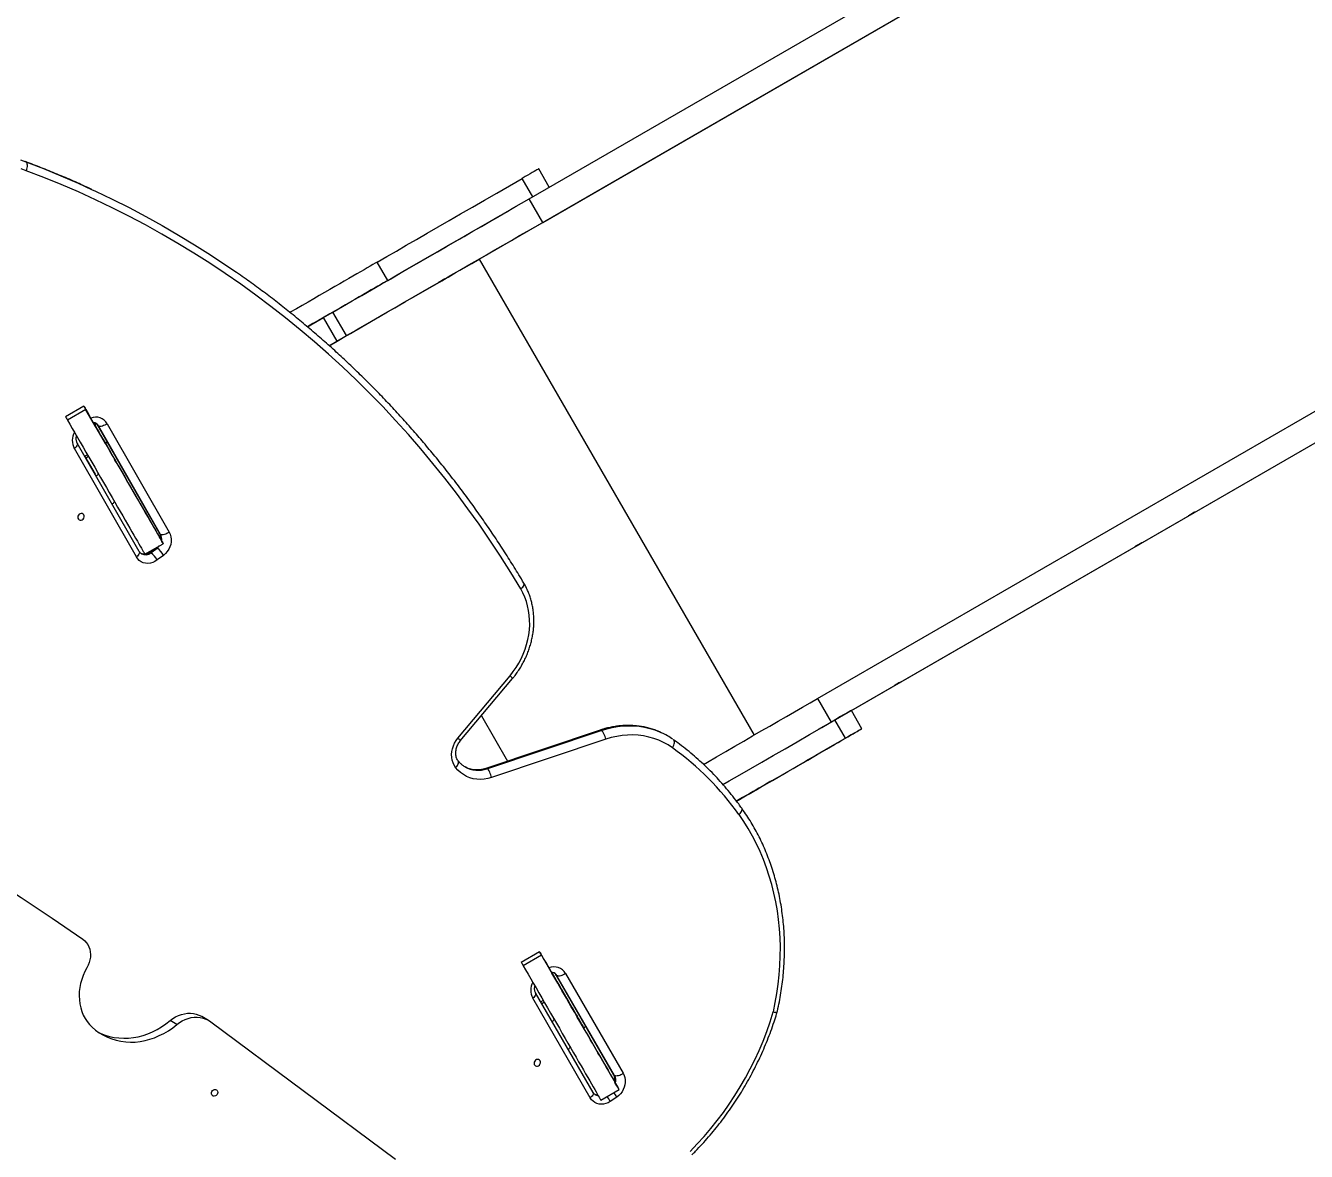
# Model space of a CAD drawing. Header units: millimetres. Extents: x -4727 to 4677, y -3642 to 4812.
# Drawn here: x -917 to 355, y 18 to 1136 of the extents above; entities that cross this region are included whole.
import ezdxf

# ---------------------------------------------------------------- set-up
doc = ezdxf.new("R2010")
doc.units = ezdxf.units.MM
for name, color, linetype in [('DIKOM_ОБЪЕКТ', 7, 'Continuous'), ('DIKOM_РАЗМЕР_ЗОНА', 7, 'Continuous'), ('DIKOM_РАЗМЕР_ОБЪЕКТА', 7, 'Continuous')]:
    doc.layers.add(name, color=color, linetype=linetype)
doc.styles.add('style1', font='arial.ttf', dxfattribs={"width": 0.8})
doc.dimstyles.new('1-50', dxfattribs={"dimtxt": 300, "dimasz": 200, "dimexe": 100, "dimexo": 0, "dimgap": 100, "dimtad": 1, "dimdec": 0, "dimtxsty": 'style1', "dimcen": 0, "dimclrd": 7, "dimclre": 7, "dimadec": 1, "dimazin": 2, "dimtfac": 1, "dimtdec": 0, "dimtmove": 1, "dimatfit": 3, "dimfxl": 0, "dimlwd": 25, "dimlwe": 18, "dimarcsym": 0})

# ---------------------------------------------------------------- blocks, each defined once
blk = doc.blocks.new('*D15')
at = {"layer": 'Defpoints', "color": 0, "transparency": 16777216}
for p in [(1810, 3454.8), (1810, 1556.9), (-3226.7, -1434.3)]:
    blk.add_point(p, dxfattribs=at)
at = {"layer": 'DIKOM_РАЗМЕР_ОБЪЕКТА', "color": 7, "lineweight": 18, "transparency": 16777216}
for p, q in [((-3226.7, -1434.3), (-3226.7, 3554.8)), ((1810, 1556.9), (1810, 3554.8))]:
    blk.add_line(p, q, dxfattribs=at)
at = {"layer": 'DIKOM_РАЗМЕР_ОБЪЕКТА', "color": 7, "lineweight": 25, "transparency": 16777216}
blk.add_line((-3026.7, 3454.8), (1610, 3454.8), dxfattribs=at)
at = {"layer": 'DIKOM_РАЗМЕР_ОБЪЕКТА', "color": 7, "transparency": 16777216}
for points in [[(-3026.7, 3488.1), (-3026.7, 3421.5), (-3226.7, 3454.8)], [(1610, 3488.1), (1610, 3421.5), (1810, 3454.8)]]:
    blk.add_solid(points, dxfattribs=at)
at = {"layer": 'DIKOM_РАЗМЕР_ОБЪЕКТА', "color": 0, "transparency": 16777216, "insert": (-1130.8, 3708), "char_height": 300, "attachment_point": 5, "style": 'style1'}
blk.add_mtext('5000', dxfattribs=at)
blk = doc.blocks.new('*D16')
at = {"layer": 'Defpoints', "color": 0, "transparency": 16777216}
for p in [(1490, 2082.3), (2958.8, 2082.3), (-836.2, -2142.3)]:
    blk.add_point(p, dxfattribs=at)
at = {"layer": 'DIKOM_РАЗМЕР_ОБЪЕКТА', "color": 7, "lineweight": 18, "transparency": 16777216}
for p, q in [((1490, 2082.3), (3058.8, 2082.3)), ((-836.2, -2142.3), (3058.8, -2142.3))]:
    blk.add_line(p, q, dxfattribs=at)
at = {"layer": 'DIKOM_РАЗМЕР_ОБЪЕКТА', "color": 7, "lineweight": 25, "transparency": 16777216}
blk.add_line((2958.8, -1942.3), (2958.8, 1882.3), dxfattribs=at)
at = {"layer": 'DIKOM_РАЗМЕР_ОБЪЕКТА', "color": 7, "transparency": 16777216}
for points in [[(2925.5, 1882.3), (2992.1, 1882.3), (2958.8, 2082.3)], [(2925.5, -1942.3), (2992.1, -1942.3), (2958.8, -2142.3)]]:
    blk.add_solid(points, dxfattribs=at)
at = {"layer": 'DIKOM_РАЗМЕР_ОБЪЕКТА', "color": 0, "transparency": 16777216, "insert": (2705.6, -974.7), "char_height": 300, "attachment_point": 5, "rotation": 90, "style": 'style1'}
blk.add_mtext('4200', dxfattribs=at)
blk = doc.blocks.new('*D14')
at = {"layer": 'Defpoints', "color": 0, "transparency": 16777216}
for p in [(3933.7, 4362.3), (3933.7, 1611), (-4726.7, -2207.4)]:
    blk.add_point(p, dxfattribs=at)
at = {"layer": 'DIKOM_РАЗМЕР_ЗОНА', "color": 7, "lineweight": 18, "transparency": 16777216}
for p, q in [((-4726.7, -2207.4), (-4726.7, 4462.3)), ((3933.7, 1611), (3933.7, 4462.3))]:
    blk.add_line(p, q, dxfattribs=at)
at = {"layer": 'DIKOM_РАЗМЕР_ЗОНА', "color": 7, "lineweight": 25, "transparency": 16777216}
blk.add_line((-4526.7, 4362.3), (3733.7, 4362.3), dxfattribs=at)
at = {"layer": 'DIKOM_РАЗМЕР_ЗОНА', "color": 7, "transparency": 16777216}
for points in [[(-4526.7, 4395.6), (-4526.7, 4329), (-4726.7, 4362.3)], [(3733.7, 4395.6), (3733.7, 4329), (3933.7, 4362.3)]]:
    blk.add_solid(points, dxfattribs=at)
at = {"layer": 'DIKOM_РАЗМЕР_ЗОНА', "color": 0, "transparency": 16777216, "insert": (-1226.3, 4615.5), "char_height": 300, "attachment_point": 5, "style": 'style1'}
blk.add_mtext('8650', dxfattribs=at)

msp = doc.modelspace()

# ---------------------------------------------------------------- linework, layer by layer
at = {"layer": 'DIKOM_ОБЪЕКТ', "color": 7, "linetype": 'Continuous', "lineweight": 15}
for p, q in [((-416.5, 964.3), (690.8, 1603.6)), ((-403, 940.9), (704.3, 1580.2)), ((-466.1, 904.5), (541.9, 1486.5)), ((-130, 468.1), (977.3, 1107.3)), ((-116.5, 444.7), (990.8, 1084)), ((-916.3, 1001.1), (-916.6, 1001.2)), ((-396.5, 975.9), (-407, 994)), ((-412.9, 966.4), (-423.4, 984.6)), ((-96.5, 456.2), (795.1, 970.9)), ((-403, 940.9), (-416.5, 964.3)), ((-466.1, 904.5), (-193.1, 431.7)), ((-556.8, 883.3), (-567.3, 901.5)), ((-620.8, 846.4), (-611.4, 851.8)), ((-607.3, 823), (-620.8, 846.4)), ((-597.9, 828.4), (-611.4, 851.8)), ((-607.3, 823), (-597.9, 828.4)), ((-858.8, 758.4), (-877, 747.9)), ((-856.9, 755.1), (-875.1, 744.6)), ((-847.1, 738.2), (-856.3, 754.1)), ((-849.5, 742.3), (-845.8, 736)), ((-847.8, 739.6), (-849.3, 742.2)), ((-847.8, 739.6), (-847.8, 739.6)), ((-837.3, 721.4), (-847.8, 739.6)), ((-845.2, 739.5), (-783.6, 631.8)), ((-844.6, 738.9), (-844.1, 738.7)), ((-844.6, 738.9), (-783, 631.2)), ((-782.5, 631), (-844.1, 738.7)), ((-835.6, 740.9), (-774, 633.2)), ((-845.8, 736), (-845.8, 736)), ((-806.6, 608.7), (-868.2, 716.4)), ((-803.7, 614), (-865.3, 721.7)), ((-837.3, 721.4), (-837.3, 721.4)), ((-855.1, 710), (-857.7, 708.6)), ((-854.1, 708.3), (-856.7, 706.8)), ((-856.7, 706.8), (-847.4, 690.7)), ((-781.9, 625.3), (-783.4, 627.9)), ((-783, 631.2), (-782.5, 631)), ((-798.1, 611.3), (-779.9, 621.8)), ((-790.6, 615.6), (-793.7, 613.2)), ((-786.4, 617.7), (-792.6, 613)), ((-792.6, 613), (-792.1, 612.8)), ((-792.1, 612.8), (-785.9, 617.4)), ((-786.4, 617.7), (-786.7, 617.8)), ((-785.2, 618.7), (-786.4, 617.7)), ((-786.4, 617.7), (-785.9, 617.4)), ((-779.7, 610.2), (-785.9, 605.6)), ((-487.3, 428.8), (-435.4, 490.7)), ((-484.9, 425.9), (-433.1, 487.8)), ((-130, 468.1), (-116.5, 444.7)), ((-464, 450.9), (-437.9, 405.8)), ((-102.4, 428.6), (-112.9, 446.8)), ((-86, 438), (-96.5, 456.2)), ((-346.1, 436.6), (-459.6, 398.6)), ((-458.4, 398.3), (-344.9, 436.4)), ((-340.4, 427.6), (-453.9, 389.5)), ((-273.2, 427.1), (-273.6, 427.4)), ((-189.4, 378.4), (-189.4, 378.4)), ((-406.1, 216.4), (-424.3, 205.9)), ((-404.2, 213.1), (-422.4, 202.6)), ((-394.8, 196.7), (-403.6, 212.1)), ((-394.5, 196.3), (-393.3, 194.2)), ((-394.1, 195.8), (-394.3, 196.3)), ((-394.1, 195.8), (-394.2, 195.8)), ((-393.5, 196.1), (-394.1, 195.8)), ((-393.3, 194.2), (-393.3, 194.2)), ((-390, 193.6), (-332.7, 94.3)), ((-388.9, 192.7), (-389.4, 193)), ((-389.4, 193), (-332.1, 93.7)), ((-331.6, 93.5), (-388.9, 192.7)), ((-380.4, 195), (-323.1, 95.8)), ((-355.9, 71.5), (-413, 170.4)), ((-353, 76.8), (-410.1, 175.7)), ((-402.5, 168.1), (-404.9, 166.7)), ((-401.4, 166.3), (-403.8, 164.9)), ((-766.3, 144.3), (-773, 148.2)), ((-735, 148.4), (-741.7, 152.3)), ((-732.7, 146.9), (-549.2, 10.7)), ((-362.4, 141), (-362.5, 141)), ((-362.4, 141), (-362.5, 141)), ((-362.4, 141), (-360.4, 142.2)), ((-362.4, 141), (-362.4, 141.1)), ((-362.4, 141), (-362.4, 141)), ((-376.1, 121.7), (-375.8, 121.9)), ((-376.1, 121.5), (-375.7, 121.8)), ((-332.1, 93.7), (-331.6, 93.5)), ((-345.4, 69.3), (-327.2, 79.8)), ((-329.3, 83.3), (-331.3, 86.8)), ((-329.5, 72.2), (-336, 67.9))]:
    msp.add_line(p, q, dxfattribs=at)
at = {"layer": 'DIKOM_ОБЪЕКТ', "color": 7, "linetype": 'Continuous', "lineweight": 15, "flags": 128}
for points in [[(-921.8, 1002.9), (-916.3, 1001.1)], [(-915.9, 992.2), (-921, 994)], [(-915.9, 992.2), (-915.4, 993.6), (-915, 995), (-914.8, 996.4), (-914.8, 997.7), (-914.9, 998.8), (-915.2, 999.8), (-915.7, 1000.5), (-916.3, 1001.1)], [(-916.3, 1001.1), (-898.8, 994.3), (-881.5, 987.2), (-864.4, 979.8), (-851.1, 973.7)], [(-424.9, 576.9), (-434.8, 593.3), (-445.1, 609.4), (-455.6, 625.4), (-466.3, 641.1), (-477.4, 656.5), (-488.7, 671.8), (-500.3, 686.7), (-512.1, 701.5), (-524.2, 716), (-536.5, 730.2), (-549.1, 744.2), (-561.9, 757.9), (-575, 771.3), (-588.3, 784.5), (-601.9, 797.3), (-615.7, 809.9), (-629.7, 822.3), (-643.9, 834.3), (-658.4, 846.1), (-673, 857.5), (-687.9, 868.7), (-703, 879.5), (-718.3, 890.1), (-733.8, 900.4), (-749.4, 910.3), (-765.3, 919.9), (-781.4, 929.3), (-797.6, 938.3), (-814, 946.9), (-830.6, 955.3), (-847.3, 963.3), (-864.2, 971.1), (-881.3, 978.4), (-898.5, 985.5), (-915.9, 992.2)], [(-407, 994), (-407.1, 994), (-407.3, 993.9), (-407.9, 993.5), (-408.8, 993), (-410, 992.3), (-411.6, 991.4), (-413.4, 990.4), (-415.4, 989.2), (-417.8, 987.8), (-420.5, 986.3), (-423.4, 984.6)], [(-567.3, 901.5), (-558, 906.9), (-548.4, 912.4), (-538.5, 918.2), (-528.3, 924), (-517.8, 930.1), (-507, 936.3), (-495.9, 942.7), (-484.6, 949.3), (-472.9, 956), (-460.9, 962.9), (-448.7, 970), (-436.2, 977.2), (-423.4, 984.6)], [(-851.1, 973.7), (-847.3, 972), (-830.5, 963.9), (-813.8, 955.5), (-797.3, 946.8), (-781, 937.7), (-764.9, 928.3), (-748.9, 918.6), (-733.1, 908.6), (-717.6, 898.3), (-707.3, 891.3)], [(-611.4, 851.8), (-601.8, 857.4), (-592.2, 862.9), (-582.6, 868.4), (-573, 874), (-563.5, 879.5), (-554, 884.9), (-544.6, 890.4), (-535.3, 895.8), (-526, 901.1), (-516.8, 906.4), (-507.7, 911.7), (-498.7, 916.9), (-489.9, 922), (-481.1, 927), (-472.5, 932), (-464, 936.9), (-455.7, 941.7), (-447.5, 946.4), (-439.5, 951), (-431.7, 955.6), (-424, 960), (-416.5, 964.3)], [(-556.8, 883.3), (-547.5, 888.7), (-537.9, 894.3), (-528, 900), (-517.8, 905.9), (-507.3, 911.9), (-496.5, 918.1), (-485.4, 924.5), (-474.1, 931.1), (-462.4, 937.8), (-450.4, 944.7), (-438.2, 951.8), (-429, 957.1)], [(-597.9, 828.4), (-588.3, 834), (-578.7, 839.5), (-569.1, 845.1), (-559.5, 850.6), (-550, 856.1), (-540.5, 861.5), (-531.1, 867), (-521.8, 872.4), (-512.5, 877.7), (-503.3, 883), (-494.2, 888.3), (-485.2, 893.5), (-476.4, 898.6), (-467.6, 903.6), (-459, 908.6), (-450.5, 913.5), (-442.2, 918.3), (-434, 923), (-426, 927.7), (-418.2, 932.2), (-410.5, 936.6), (-403, 940.9)], [(-615.1, 818.5), (-613, 819.7), (-603.5, 825.2), (-594.1, 830.6), (-584.8, 836), (-575.5, 841.3), (-566.3, 846.6), (-557.2, 851.9), (-548.3, 857.1), (-539.4, 862.2), (-530.6, 867.2), (-522, 872.2), (-513.5, 877.1), (-505.2, 881.9), (-497, 886.6), (-489, 891.3), (-481.2, 895.8), (-473.5, 900.2), (-466.1, 904.5)], [(-567.3, 901.5), (-569.4, 900.3), (-571.7, 899), (-574.4, 897.4), (-577.3, 895.8), (-580.5, 893.9), (-583.9, 891.9), (-587.6, 889.8), (-591.5, 887.5), (-595.7, 885.1), (-600.1, 882.6), (-604.7, 880), (-609.5, 877.2), (-614.5, 874.3), (-619.6, 871.3), (-625, 868.2), (-630.5, 865.1), (-636.1, 861.8), (-641.9, 858.5), (-647.7, 855.1), (-653.7, 851.6), (-654.1, 851.4)], [(-556.8, 883.3), (-558.9, 882.1), (-561.2, 880.8), (-563.9, 879.3), (-566.8, 877.6), (-570, 875.7), (-573.4, 873.8), (-577.1, 871.6), (-581, 869.4), (-585.2, 867), (-589.6, 864.4), (-594.2, 861.8), (-599, 859), (-604, 856.1), (-609.1, 853.1), (-614.5, 850), (-620, 846.9), (-625.6, 843.6), (-631.4, 840.3), (-636.7, 837.2)], [(-506.8, 881), (-506.6, 881.1), (-506.2, 881.4), (-505.5, 881.8), (-504.6, 882.3), (-503.6, 882.9), (-502.6, 883.5), (-501.6, 884), (-500.8, 884.5), (-500.2, 884.8), (-499.9, 885), (-499.9, 885), (-500.2, 884.8), (-500.8, 884.5), (-501.6, 884), (-502.6, 883.5), (-503.6, 882.9), (-504.6, 882.3), (-505.5, 881.8), (-506.2, 881.4), (-506.6, 881.1), (-506.8, 881)], [(-636.7, 837.2), (-633.5, 839), (-627.1, 842.7), (-620.8, 846.4)], [(-615.2, 818.5), (-613.6, 819.3), (-607.3, 823)], [(-856.3, 754.1), (-857.1, 755.4), (-857.7, 756.6), (-858.2, 757.5), (-858.6, 758.1), (-858.8, 758.4), (-858.7, 758.3), (-858.5, 758), (-858.1, 757.3), (-857.6, 756.3), (-856.9, 755.1)], [(-856.9, 755.1), (-854.5, 751), (-852.1, 746.8), (-849.5, 742.3), (-846.9, 737.8), (-844.1, 733), (-841.4, 728.2), (-838.5, 723.3), (-835.7, 718.3), (-832.7, 713.3), (-829.8, 708.2), (-826.9, 703.2), (-823.9, 698.1), (-821, 693), (-818.1, 688), (-815.3, 683), (-812.4, 678.2), (-809.7, 673.4), (-807, 668.7), (-804.4, 664.2), (-801.9, 659.8), (-799.4, 655.6), (-797.1, 651.6), (-794.9, 647.8), (-792.8, 644.2), (-790.9, 640.8), (-789.1, 637.7), (-787.4, 634.8), (-785.9, 632.2), (-784.5, 629.8), (-783.4, 627.8), (-782.3, 626), (-781.5, 624.6), (-780.8, 623.4), (-780.3, 622.5), (-780, 622), (-779.9, 621.8), (-779.9, 621.9), (-780.2, 622.3), (-780.6, 623), (-781.2, 624), (-781.9, 625.3)], [(-877, 747.9), (-876.9, 747.8), (-876.7, 747.5), (-876.3, 746.8), (-875.8, 745.8), (-875.1, 744.6)], [(-875.1, 744.6), (-872.7, 740.5), (-870.2, 736.3), (-867.7, 731.8), (-865, 727.3), (-862.3, 722.5), (-859.5, 717.7), (-856.7, 712.8), (-853.8, 707.8), (-850.9, 702.8), (-848, 697.7), (-845.1, 692.7), (-842.1, 687.6), (-839.2, 682.5), (-836.3, 677.5), (-833.5, 672.5), (-830.6, 667.7), (-827.9, 662.9), (-825.2, 658.2), (-822.6, 653.7), (-820, 649.3), (-817.6, 645.1), (-815.3, 641.1), (-813.1, 637.3), (-811, 633.7), (-809.1, 630.3), (-807.3, 627.2), (-805.6, 624.3), (-804.1, 621.7), (-802.7, 619.3), (-801.5, 617.3), (-800.5, 615.5), (-799.7, 614.1), (-799, 612.9), (-798.5, 612), (-798.2, 611.5), (-798.1, 611.3), (-798.1, 611.3)], [(-849.5, 742.4), (-849.4, 742.3), (-848.3, 740.4), (-847, 738.1), (-845.6, 735.6), (-844, 732.8), (-842.1, 729.7), (-840.2, 726.2), (-838, 722.5), (-835.7, 718.5), (-833.2, 714.1), (-830.5, 709.5), (-827.7, 704.6), (-824.7, 699.4), (-821.5, 693.9), (-818.2, 688.1), (-814.7, 682), (-811, 675.7), (-807.2, 669), (-803.2, 662.1), (-799, 654.9), (-794.7, 647.5), (-790.2, 639.7), (-785.6, 631.7), (-782.7, 626.6)], [(-846.2, 740.5), (-846.4, 740.4), (-847.2, 740), (-847.6, 739.7), (-847.8, 739.6)], [(-846.2, 740.5), (-846.3, 740.4), (-847.2, 740), (-847.6, 739.7), (-847.8, 739.6)], [(-847.1, 738.2), (-846.4, 737), (-845.9, 736.1), (-845.5, 735.3), (-845.2, 734.9), (-845.1, 734.7), (-845.2, 734.9), (-845.4, 735.3), (-845.8, 736)], [(-844.6, 738.9), (-845.1, 739.4), (-845.2, 739.5)], [(-835.6, 740.9), (-836.7, 740.2), (-837.9, 739.5), (-839.1, 739), (-840.3, 738.6), (-841.5, 738.3), (-842.5, 738.3), (-843.4, 738.4), (-844.1, 738.7)], [(-865.3, 721.7), (-865.1, 721.3), (-865.1, 720.6), (-865.3, 719.8), (-865.7, 719), (-866.4, 718.1), (-867.2, 717.2), (-868.2, 716.4)], [(-835.5, 722.5), (-835.8, 722.2), (-836.7, 721.8), (-837.1, 721.5), (-837.3, 721.4)], [(-837.3, 721.4), (-837.1, 721.5), (-836.6, 721.8), (-835.8, 722.2), (-835.4, 722.4)], [(-856.7, 706.8), (-857.2, 707.7), (-857.5, 708.3), (-857.7, 708.5), (-857.7, 708.6)], [(-829.2, 707.2), (-829.1, 707), (-828.8, 706.6), (-828.4, 705.8), (-827.9, 704.9), (-827.3, 703.9), (-826.7, 702.9), (-826.3, 702.1), (-825.9, 701.5), (-825.7, 701.2), (-825.7, 701.2), (-825.9, 701.5), (-826.3, 702.1), (-826.7, 702.9), (-827.3, 703.9), (-827.9, 704.9), (-828.4, 705.8), (-828.8, 706.6), (-829.1, 707), (-829.2, 707.2)], [(-844.8, 692.2), (-844.7, 691.9), (-844.7, 691.4), (-844.8, 691), (-845, 690.5), (-845.3, 690), (-845.8, 689.4), (-846.3, 688.9), (-846.5, 688.8)], [(-828.9, 664.6), (-828.7, 664.2), (-828.7, 663.8), (-828.8, 663.4), (-829.1, 662.9), (-829.4, 662.3), (-829.8, 661.8), (-830.4, 661.3), (-830.6, 661.1)], [(-863.4, 645.4), (-862.5, 645.1), (-861.4, 645.2), (-860.4, 645.6), (-859.6, 646.3), (-858.9, 647.2), (-858.6, 648.3), (-858.6, 649.4), (-858.9, 650.4), (-859.5, 651.2), (-860.4, 651.7), (-861.4, 651.9), (-862.4, 651.6), (-863.3, 651.1), (-864.1, 650.2), (-864.6, 649.2), (-864.8, 648.1), (-864.6, 647), (-864.2, 646.1), (-863.4, 645.4)], [(244.8, 653.3), (244.7, 653.2), (244.2, 653), (243.5, 652.6), (242.6, 652), (241.6, 651.5), (240.6, 650.9), (239.6, 650.3), (238.8, 649.8), (238.3, 649.5), (237.9, 649.3), (237.9, 649.3), (238.3, 649.5), (238.8, 649.8), (239.6, 650.3), (240.6, 650.9), (241.6, 651.5), (242.6, 652), (243.5, 652.6), (244.2, 653), (244.7, 653.2), (244.8, 653.3)], [(-782.7, 626.6), (-783.1, 627.3), (-783.6, 628.2), (-783.9, 628.8), (-784.1, 629.1), (-784.1, 629), (-783.8, 628.6), (-783.4, 627.9)], [(-783, 631.2), (-783.5, 631.7), (-783.6, 631.8)], [(-774, 633.2), (-775.1, 632.5), (-776.3, 631.8), (-777.5, 631.3), (-778.7, 630.9), (-779.9, 630.7), (-780.9, 630.6), (-781.8, 630.7), (-782.5, 631)], [(-774, 633.2), (-772.9, 631.1), (-772.3, 628.7), (-772, 626.2), (-772.1, 623.7), (-772.5, 621.1), (-773.4, 618.6), (-774.5, 616.2), (-776, 614), (-777.7, 612), (-779.7, 610.2)], [(-803.7, 614), (-803.5, 613.6), (-803.5, 612.9), (-803.7, 612.1), (-804.1, 611.3), (-804.8, 610.4), (-805.6, 609.5), (-806.6, 608.7)], [(-785.9, 617.4), (-784.5, 618.7), (-783.8, 619.5)], [(191.8, 622.7), (191.6, 622.6), (191.2, 622.3), (190.5, 621.9), (189.6, 621.4), (188.6, 620.8), (187.5, 620.2), (186.6, 619.7), (185.8, 619.2), (185.2, 618.9), (184.9, 618.7), (184.9, 618.7), (185.2, 618.9), (185.8, 619.2), (186.6, 619.7), (187.5, 620.2), (188.6, 620.8), (189.6, 621.4), (190.5, 621.9), (191.2, 622.3), (191.6, 622.6), (191.8, 622.7)], [(-785.9, 605.6), (-788.1, 604.2), (-790.4, 603.1), (-792.7, 602.5), (-795.1, 602.2), (-797.5, 602.4), (-799.7, 602.9), (-801.8, 603.9), (-803.7, 605.2), (-805.3, 606.8), (-806.6, 608.7)], [(-435.4, 490.7), (-432.3, 494.7), (-429.4, 498.8), (-426.8, 503.1), (-424.4, 507.6), (-422.4, 512.2), (-420.5, 516.9), (-419, 521.7), (-417.8, 526.5), (-416.9, 531.4), (-416.3, 536.3), (-416, 541.1), (-416.1, 546), (-416.4, 550.8), (-417.1, 555.4), (-418, 560), (-419.3, 564.5), (-420.9, 568.8), (-422.7, 572.9), (-424.9, 576.9)], [(-424.9, 576.9), (-423.8, 577.8), (-422.9, 578.7), (-422.2, 579.7), (-421.8, 580.6), (-421.6, 581.5), (-421.6, 582.2), (-421.8, 582.7)], [(-435.4, 490.7), (-434.6, 489.9), (-433.9, 489.1), (-433.4, 488.6), (-433.1, 488.1), (-433, 487.9), (-433.1, 487.8)], [(-47.1, 484.8), (-47.2, 484.7), (-47.7, 484.4), (-48.4, 484), (-49.3, 483.5), (-50.3, 482.9), (-51.3, 482.3), (-52.3, 481.8), (-53.1, 481.3), (-53.7, 481), (-54, 480.8), (-54, 480.8), (-53.7, 481), (-53.1, 481.3), (-52.3, 481.8), (-51.3, 482.3), (-50.3, 482.9), (-49.3, 483.5), (-48.4, 484), (-47.7, 484.4), (-47.2, 484.7), (-47.1, 484.8)], [(-243.4, 402.6), (-239.5, 404.9), (-230.3, 410.2), (-221.2, 415.4), (-212.2, 420.6), (-203.4, 425.7), (-194.6, 430.8), (-186, 435.8), (-177.5, 440.7), (-169.2, 445.5), (-161, 450.2), (-153, 454.8), (-145.2, 459.3), (-137.5, 463.8), (-130, 468.1)], [(-224.2, 382.6), (-217.8, 386.2), (-207.3, 392.3), (-196.5, 398.5), (-185.4, 404.9), (-174.1, 411.5), (-162.4, 418.2), (-150.4, 425.1), (-138.2, 432.2), (-125.7, 439.4), (-112.9, 446.8)], [(-96.5, 456.2), (-96.6, 456.2), (-96.8, 456.1), (-97.4, 455.7), (-98.3, 455.2), (-99.5, 454.5), (-101.1, 453.6), (-102.9, 452.6), (-104.9, 451.4), (-107.3, 450), (-110, 448.5), (-112.9, 446.8)], [(-344.9, 436.4), (-339.5, 438), (-334.1, 439.3), (-328.7, 440.2), (-323.3, 440.8), (-317.8, 441), (-312.5, 440.9), (-307.2, 440.4), (-301.9, 439.5), (-296.8, 438.3), (-291.8, 436.8), (-287, 434.9), (-285.1, 434.1)], [(-340.4, 427.6), (-340.7, 428.9), (-341.1, 430.3), (-341.6, 431.7), (-342.2, 433), (-342.9, 434.2), (-343.5, 435.1), (-344.2, 435.9), (-344.9, 436.4)], [(-210.6, 366.1), (-206.2, 368.7), (-201.2, 371.6), (-196.1, 374.5), (-190.9, 377.5), (-185.7, 380.5), (-180.5, 383.5), (-175.2, 386.6), (-169.9, 389.6), (-164.7, 392.6), (-159.5, 395.7), (-154.3, 398.6), (-149.2, 401.6), (-144.2, 404.4), (-139.3, 407.3), (-134.6, 410), (-130, 412.7), (-125.5, 415.3), (-121.2, 417.7), (-117.1, 420.1), (-113.2, 422.3), (-109.6, 424.5), (-106.1, 426.5), (-102.9, 428.3), (-99.9, 430), (-97.3, 431.6), (-94.8, 433), (-92.7, 434.2), (-90.8, 435.3), (-89.3, 436.2), (-88, 436.9), (-87.1, 437.4), (-86.4, 437.8), (-86.1, 438), (-86.1, 438), (-86.3, 437.9), (-86.9, 437.5), (-87.8, 437), (-89, 436.3), (-90.6, 435.4), (-92.4, 434.4), (-94.4, 433.2), (-96.8, 431.8), (-99.5, 430.3), (-102.4, 428.6)], [(-129.1, 437.5), (-124, 440.4), (-116.5, 444.7)], [(-1173, 422.5), (-1140.9, 404.6), (-1108.9, 386.4), (-1077, 367.8), (-1045.4, 348.9), (-1014, 329.8), (-982.8, 310.2), (-951.7, 290.4), (-920.9, 270.3), (-890.2, 249.8), (-859.8, 229)], [(-489.6, 399.5), (-491, 401.7), (-492.1, 404.2), (-492.9, 406.8), (-493.4, 409.6), (-493.5, 412.4), (-493.3, 415.3), (-492.7, 418.2), (-491.8, 421.1), (-490.6, 423.8), (-489.1, 426.4), (-487.3, 428.8)], [(-487.3, 428.8), (-486.4, 428), (-485.7, 427.3), (-485.2, 426.7), (-484.9, 426.2), (-484.9, 426), (-484.9, 425.9)], [(-274.2, 419.1), (-278.5, 421.9), (-283.1, 424.4), (-287.8, 426.6), (-292.7, 428.4), (-297.7, 429.8), (-302.9, 430.9), (-308.1, 431.5), (-313.4, 431.8), (-318.8, 431.7), (-324.2, 431.3), (-329.6, 430.4), (-335, 429.2), (-340.4, 427.6)], [(-274.2, 419.1), (-273.5, 420.3), (-272.9, 421.6), (-272.4, 422.9), (-272.2, 424), (-272.2, 425.1), (-272.4, 426), (-272.8, 426.7), (-273.2, 427.1)], [(-210.7, 366.1), (-207.3, 368.1), (-196.8, 374.1), (-186, 380.3), (-174.9, 386.7), (-163.6, 393.3), (-151.9, 400), (-139.9, 406.9), (-127.7, 414), (-115.2, 421.2), (-102.4, 428.6)], [(-453.9, 389.5), (-457.5, 388.5), (-461.2, 387.9), (-464.9, 387.6), (-468.5, 387.8), (-472, 388.4), (-475.4, 389.3), (-478.7, 390.6), (-481.8, 392.4), (-484.6, 394.4), (-487.2, 396.8), (-489.6, 399.5)], [(-453.9, 389.5), (-454.2, 390.9), (-454.6, 392.3), (-455.1, 393.7), (-455.7, 395), (-456.3, 396.1), (-457, 397.1), (-457.7, 397.8), (-458.4, 398.3)], [(-189.4, 378.4), (-186.8, 379.9), (-184.4, 381.2), (-182.3, 382.5), (-180.4, 383.6), (-178.8, 384.5), (-177.5, 385.3), (-176.5, 385.8), (-175.8, 386.2), (-175.4, 386.5), (-175.3, 386.5), (-175.6, 386.3), (-176.2, 386), (-177.1, 385.5), (-178.3, 384.8), (-179.8, 383.9), (-181.6, 382.9), (-183.6, 381.7), (-185.9, 380.4), (-188.5, 378.9), (-191.2, 377.3), (-194.1, 375.7)], [(-210.6, 366.1), (-208.3, 367.5), (-205, 369.4), (-201.7, 371.3), (-198.4, 373.1), (-195.3, 375), (-192.3, 376.7), (-189.4, 378.4)], [(-194.1, 375.7), (-197.5, 373.7), (-201, 371.7), (-204.5, 369.7), (-208, 367.6), (-210.6, 366.1)], [(-202.9, 370.6), (-203, 370.5), (-203.5, 370.2), (-204.2, 369.8), (-205.1, 369.3), (-206.1, 368.7), (-207.1, 368.1), (-208.1, 367.6), (-208.9, 367.1), (-209.5, 366.8), (-209.8, 366.6), (-209.8, 366.6), (-209.5, 366.8), (-208.9, 367.1), (-208.1, 367.6), (-207.1, 368.1), (-206.1, 368.7), (-205.1, 369.3), (-204.2, 369.8), (-203.5, 370.2), (-203, 370.5), (-202.9, 370.6)], [(-208.1, 352.8), (-207.1, 353.8), (-206.3, 354.9), (-205.6, 355.9), (-205.2, 356.9), (-205, 357.8), (-205.1, 358.6), (-205.4, 359.1)], [(-174, 156.8), (-172.1, 166), (-170.5, 175.2), (-169.1, 184.4), (-168.1, 193.7), (-167.5, 202.9), (-167.1, 212.1), (-167, 221.3), (-167.3, 230.4), (-167.9, 239.4), (-168.8, 248.4), (-170, 257.3), (-171.5, 266.1), (-173.4, 274.8), (-175.5, 283.3), (-178, 291.7), (-180.7, 300), (-183.8, 308.1), (-187.1, 316.1), (-190.8, 323.8), (-194.7, 331.4), (-198.9, 338.8), (-203.4, 345.9), (-208.1, 352.8)], [(-859.8, 229), (-857.9, 227.5), (-856.3, 225.7), (-854.9, 223.7), (-853.7, 221.5), (-852.9, 219.1), (-852.4, 216.5), (-852.2, 213.9), (-852.2, 211.2), (-852.7, 208.5), (-853.4, 205.8), (-854.4, 203.2), (-855.7, 200.7)], [(-403.6, 212.1), (-404.4, 213.4), (-405.1, 214.6), (-405.6, 215.5), (-405.9, 216.1), (-406.1, 216.4), (-406.1, 216.3), (-405.9, 216), (-405.5, 215.3), (-404.9, 214.3), (-404.2, 213.1)], [(-424.3, 205.9), (-424.3, 205.8), (-424, 205.5), (-423.6, 204.8), (-423.1, 203.8), (-422.4, 202.6)], [(-404.2, 213.1), (-401.8, 209), (-399.4, 204.8), (-396.8, 200.3), (-394.2, 195.8), (-391.5, 191.1), (-388.7, 186.2), (-385.9, 181.3), (-383, 176.4), (-380.1, 171.3), (-377.2, 166.2), (-374.2, 161.2), (-371.3, 156.1), (-368.4, 151), (-365.5, 146), (-362.6, 141), (-359.8, 136.2), (-357, 131.4), (-354.3, 126.7), (-351.7, 122.2), (-349.2, 117.8), (-346.8, 113.6), (-344.4, 109.6), (-342.2, 105.8), (-340.2, 102.2), (-338.2, 98.8), (-336.4, 95.7), (-334.7, 92.8), (-333.2, 90.2), (-331.9, 87.8), (-330.7, 85.8), (-329.7, 84), (-328.8, 82.6), (-328.2, 81.4), (-327.7, 80.6), (-327.4, 80), (-327.2, 79.8), (-327.3, 79.9), (-327.5, 80.3), (-327.9, 81), (-328.5, 82), (-329.3, 83.3)], [(-855.7, 200.7), (-857.7, 197), (-859.4, 193.1), (-860.9, 189.1), (-862, 185.1), (-862.8, 181), (-863.3, 176.9), (-863.4, 172.8), (-863.2, 168.8), (-862.7, 164.8), (-861.9, 160.9), (-860.8, 157.2), (-859.3, 153.7), (-857.6, 150.3), (-855.5, 147.2), (-853.2, 144.3), (-850.6, 141.7)], [(-422.4, 202.6), (-420, 198.5), (-417.6, 194.3), (-415, 189.8), (-412.4, 185.3), (-409.7, 180.6), (-406.9, 175.7), (-404, 170.8), (-401.2, 165.9), (-398.3, 160.8), (-395.3, 155.7), (-392.4, 150.7), (-389.5, 145.6), (-386.5, 140.5), (-383.6, 135.5), (-380.8, 130.5), (-378, 125.7), (-375.2, 120.9), (-372.5, 116.2), (-369.9, 111.7), (-367.4, 107.3), (-365, 103.1), (-362.6, 99.1), (-360.4, 95.3), (-358.3, 91.7), (-356.4, 88.3), (-354.6, 85.2), (-352.9, 82.3), (-351.4, 79.7), (-350.1, 77.3), (-348.9, 75.3), (-347.9, 73.5), (-347, 72.1), (-346.3, 70.9), (-345.9, 70.1), (-345.5, 69.5), (-345.4, 69.3), (-345.4, 69.3)], [(-394.8, 196.7), (-394.1, 195.6), (-393.6, 194.7), (-393.2, 194), (-392.9, 193.5), (-392.8, 193.3), (-392.8, 193.3), (-393, 193.7), (-393.3, 194.2)], [(-345, 110.7), (-345.1, 110.8), (-345.4, 111.3), (-345.8, 112), (-346.4, 113.1), (-347.2, 114.5), (-348.2, 116.2), (-349.4, 118.2), (-350.7, 120.4), (-352.1, 122.9), (-353.7, 125.7), (-355.5, 128.8), (-357.4, 132.1), (-359.4, 135.6), (-361.6, 139.3), (-363.9, 143.3), (-366.2, 147.4), (-368.7, 151.7), (-371.3, 156.2), (-374, 160.8), (-376.7, 165.5), (-379.5, 170.3), (-382.3, 175.3), (-385.2, 180.2), (-388.1, 185.3), (-391, 190.3), (-393.9, 195.4), (-394.4, 196.3)], [(-394.1, 195.8), (-391.6, 191.6), (-389.2, 187.4), (-386.8, 183.2), (-384.5, 179.2), (-382.2, 175.2), (-380, 171.4), (-377.9, 167.8), (-375.9, 164.3), (-374, 161), (-372.2, 157.9), (-370.5, 155), (-369, 152.4), (-367.6, 150), (-366.4, 147.9), (-365.3, 146), (-364.4, 144.5), (-363.7, 143.2), (-363.1, 142.2), (-362.7, 141.5), (-362.5, 141.1), (-362.4, 141)], [(-394.1, 195.8), (-391.5, 191.4), (-389, 187), (-386.5, 182.7), (-384.1, 178.5), (-381.8, 174.5), (-379.5, 170.6), (-377.3, 166.8), (-375.3, 163.3), (-373.3, 159.9), (-371.5, 156.8), (-369.9, 153.9), (-368.4, 151.3), (-367, 148.9), (-365.8, 146.9), (-364.8, 145.1), (-364, 143.7), (-363.3, 142.5), (-362.8, 141.7), (-362.5, 141.2), (-362.4, 141)], [(-389.4, 193), (-389.9, 193.4), (-390, 193.6)], [(-380.4, 195), (-381.5, 194.3), (-382.7, 193.6), (-383.9, 193), (-385.1, 192.6), (-386.3, 192.4), (-387.3, 192.3), (-388.2, 192.5), (-388.9, 192.7)], [(-384.4, 178.8), (-384.3, 178.6), (-384, 178.1), (-383.6, 177.4), (-383, 176.5), (-382.5, 175.5), (-381.9, 174.5), (-381.4, 173.7), (-381.1, 173.1), (-380.9, 172.8), (-380.9, 172.8), (-381.1, 173.1), (-381.4, 173.7), (-381.9, 174.5), (-382.5, 175.5), (-383, 176.5), (-383.6, 177.4), (-384, 178.1), (-384.3, 178.6), (-384.4, 178.8)], [(-384.3, 178.6), (-384.2, 178.5), (-383.9, 178), (-383.5, 177.3), (-383, 176.3), (-382.4, 175.4), (-381.8, 174.4), (-381.3, 173.6), (-381, 172.9), (-380.8, 172.6), (-380.8, 172.6), (-381, 172.9), (-381.3, 173.6), (-381.8, 174.4), (-382.4, 175.4), (-383, 176.3), (-383.5, 177.3), (-383.9, 178), (-384.2, 178.5), (-384.3, 178.6)], [(-410.1, 175.7), (-409.9, 175.3), (-409.9, 174.6), (-410.1, 173.8), (-410.5, 173), (-411.1, 172.1), (-412, 171.2), (-413, 170.4)], [(-773, 148.2), (-770.4, 150.1), (-767.7, 151.8), (-764.8, 153.2), (-761.9, 154.2), (-758.9, 155), (-755.9, 155.4), (-752.9, 155.5), (-750, 155.2), (-747.2, 154.6), (-744.4, 153.6), (-741.9, 152.4), (-741.7, 152.3)], [(-376.5, 165.2), (-376.5, 165.1), (-376.2, 164.6), (-375.8, 163.8), (-375.2, 162.9), (-374.7, 161.9), (-374.1, 161), (-373.6, 160.1), (-373.3, 159.5), (-373.1, 159.2), (-373.1, 159.2), (-373.3, 159.5), (-373.6, 160.1), (-374.1, 161), (-374.7, 161.9), (-375.2, 162.9), (-375.8, 163.8), (-376.2, 164.6), (-376.5, 165.1), (-376.5, 165.2)], [(-850.6, 141.7), (-847.1, 138.7), (-843.4, 136), (-839.4, 133.6), (-835.2, 131.6), (-830.9, 129.9), (-826.5, 128.6), (-821.9, 127.6), (-817.2, 127), (-812.5, 126.8), (-807.7, 126.9), (-802.8, 127.4), (-798, 128.3), (-793.2, 129.6), (-788.5, 131.2), (-783.8, 133.2), (-779.2, 135.5), (-774.8, 138.1), (-770.5, 141), (-766.3, 144.3)], [(-843.9, 136.4), (-842, 135.5), (-837.7, 133.8), (-833.2, 132.4), (-828.6, 131.5), (-823.9, 130.9), (-819.2, 130.6), (-814.4, 130.8), (-809.6, 131.3), (-804.7, 132.2), (-799.9, 133.5), (-795.2, 135.1), (-790.5, 137), (-785.9, 139.3), (-781.5, 142), (-777.2, 144.9), (-773, 148.2)], [(-766.3, 144.3), (-763.7, 146.2), (-761, 147.9), (-758.1, 149.3), (-755.2, 150.4), (-752.2, 151.1), (-749.2, 151.5), (-746.2, 151.6), (-743.3, 151.3), (-740.4, 150.7), (-737.7, 149.7), (-735.1, 148.5), (-732.7, 146.9)], [(-392.2, 150.3), (-392, 149.9), (-392, 149.5), (-392.1, 149), (-392.3, 148.5), (-392.7, 148), (-393.1, 147.5), (-393.5, 147.1)], [(-376.2, 122.6), (-376.1, 122.3), (-376.1, 121.9), (-376.2, 121.4), (-376.4, 120.9), (-376.7, 120.4), (-377.2, 119.9), (-377.6, 119.4)], [(-410.2, 103.2), (-409.3, 102.9), (-408.3, 102.9), (-407.3, 103.3), (-406.4, 104), (-405.8, 105), (-405.4, 106.1), (-405.4, 107.2), (-405.7, 108.2), (-406.3, 109), (-407.2, 109.4), (-408.2, 109.6), (-409.2, 109.4), (-410.2, 108.8), (-410.9, 108), (-411.4, 106.9), (-411.6, 105.8), (-411.5, 104.7), (-411, 103.8), (-410.2, 103.2)], [(-345, 110.7), (-344.9, 110.5), (-344.7, 110), (-344.2, 109.3), (-343.6, 108.2), (-342.8, 106.8), (-341.8, 105), (-340.6, 103), (-339.3, 100.7), (-337.7, 98), (-336, 95.1), (-334.1, 91.8), (-332.1, 88.2), (-331.9, 88)], [(-332.1, 93.7), (-332.6, 94.2), (-332.7, 94.3)], [(-323.1, 95.8), (-324.2, 95), (-325.4, 94.3), (-326.6, 93.8), (-327.8, 93.4), (-329, 93.2), (-330, 93.1), (-330.9, 93.2), (-331.6, 93.5)], [(-323.1, 95.8), (-322.1, 93.7), (-321.4, 91.5), (-321.1, 89.2), (-321.1, 86.8), (-321.4, 84.4), (-322.1, 82), (-323.1, 79.6), (-324.3, 77.5), (-325.9, 75.5), (-327.6, 73.7), (-329.5, 72.2)], [(-727.1, 79.5), (-726.4, 78.9), (-725.9, 78), (-725.7, 76.9), (-725.9, 75.8), (-726.4, 74.7), (-727.2, 73.9), (-728.1, 73.3), (-729.2, 73.1), (-730.2, 73.2), (-731, 73.7), (-731.6, 74.5), (-732, 75.5), (-731.9, 76.6), (-731.6, 77.7), (-730.9, 78.7), (-730.1, 79.4), (-729.1, 79.8), (-728, 79.8), (-727.1, 79.5)], [(-353, 76.8), (-352.8, 76.4), (-352.8, 75.7), (-353, 74.9), (-353.4, 74.1), (-354.1, 73.2), (-354.9, 72.3), (-355.9, 71.5)], [(-331.8, 87.7), (-331.8, 87.7), (-331.6, 87.4), (-331.3, 86.8)], [(-336, 67.9), (-338.1, 66.6), (-340.3, 65.7), (-342.6, 65.2), (-344.9, 65), (-347.1, 65.3), (-349.3, 65.8), (-351.3, 66.8), (-353.1, 68.1), (-354.6, 69.6), (-355.9, 71.5)]]:
    msp.add_lwpolyline(points, dxfattribs=at)
at = {"layer": 'DIKOM_ОБЪЕКТ', "color": 7, "linetype": 'Continuous', "lineweight": 15}
for centre, radius, start, end in [((-846.9, 734.3), 13.2, 30.2883, 112.2136), ((-851.2, 735.2), 7.53, 29.3787, 59.7462), ((-850.7, 735), 7.54, 29.386, 59.2295), ((-852.7, 724.4), 17.5, 152.0206, 207.291), ((-847.9, 690.5), 0.554, 346.2646, 27.2334), ((-791.3, 626.7), 9.52, 351.7342, 28.6328), ((-791, 626.4), 9.58, 349.4086, 28.5693), ((-798, 619.6), 8.52, 242.1017, 309.5556), ((-797.6, 619.3), 8.51, 241.619, 309.5686), ((-793.3, 612.3), 1.05, 46.103, 111.8933), ((-805.5, 594.9), 22.3, 28.524, 53.1312), ((-799.3, 599.6), 22.3, 28.5242, 53.1291), ((-345.7, 435.3), 1.38, 53.6448, 106.4363), ((-315.9, 367.6), 73.3, 54.8209, 65.1271), ((-439.6, 188), 284.1, 35.4587, 54.4115), ((-467.4, 423.6), 26.8, 241.2892, 289.5597), ((-459.2, 397.2), 1.39, 53.6644, 106.3074), ((-391.7, 188.3), 13.2, 30.5753, 113.0892), ((-395.9, 189.3), 7.53, 29.6199, 59.8113), ((-395.5, 189), 7.54, 29.6285, 59.2627), ((-397.5, 178.4), 17.4, 152.7995, 207.5311), ((-491.8, 252.6), 331.9, 315.0836, 343.2173), ((-340.6, 89.1), 9.68, 345.6227, 28.6419), ((-340.2, 88.8), 9.73, 343.596, 28.5855), ((-352.6, 60.6), 25.8, 26.6943, 38.7674), ((-347.5, 81.4), 7.51, 239.9114, 265.9159), ((-347.1, 81.1), 7.48, 239.8804, 263.5468), ((-358.9, 56.3), 25.7, 26.6735, 40.0078)]:
    msp.add_arc(centre, radius, start, end, dxfattribs=at)
for points, knots in [([(-851.2, 973.8), (-855.9, 975.9), (-865.8, 980.5), (-881.1, 987.1), (-896.9, 993.6), (-908.8, 998.2), (-915.3, 1000.7), (-916.6, 1001.2)], [0, 0, 0, 0, 0.216836, 0.462221, 0.707607, 0.940085, 1, 1, 1, 1]), ([(-421.8, 582.7), (-423.4, 585.4), (-428.1, 593.2), (-436.1, 606), (-445.7, 621.1), (-455.6, 635.9), (-465.8, 650.5), (-476.1, 665), (-486.7, 679.2), (-497.6, 693.2), (-508.6, 707), (-519.9, 720.5), (-531.4, 733.9), (-543.1, 747), (-555, 759.9), (-567.1, 772.6), (-579.5, 785), (-592, 797.2), (-604.8, 809.2), (-617.7, 820.9), (-630.9, 832.3), (-644.2, 843.5), (-657.8, 854.5), (-671.5, 865.2), (-685.4, 875.7), (-697.3, 884.3), (-704.6, 889.4), (-707.2, 891.2)], [0, 0, 0, 0, 0.021942, 0.063498, 0.105053, 0.146607, 0.18816, 0.229712, 0.271263, 0.312812, 0.354361, 0.395908, 0.437455, 0.479, 0.520545, 0.562088, 0.603631, 0.645172, 0.686713, 0.728254, 0.769793, 0.811332, 0.852869, 0.894407, 0.935944, 0.977481, 1, 1, 1, 1]), ([(-849.4, 742.2), (-849.4, 742.2), (-848.9, 742.2), (-848.1, 742), (-847.3, 741.8), (-846.9, 741.5), (-846.9, 741.4)], [0, 0, 0, 0, 0.014818, 0.455732, 0.926092, 1, 1, 1, 1]), ([(-847.4, 741.7), (-847.1, 741.5), (-846.4, 741.1), (-845.7, 740.3), (-845.4, 739.8), (-845.2, 739.5)], [0, 0, 0, 0, 0.388729, 0.77721, 1, 1, 1, 1]), ([(-865.3, 721.7), (-865.4, 721.9), (-865.7, 722.4), (-866.1, 723.5), (-866.3, 725), (-866.4, 726.6), (-866.2, 727.9), (-866, 728.6), (-865.9, 728.8)], [0, 0, 0, 0, 0.089259, 0.308312, 0.519649, 0.724795, 0.926645, 1, 1, 1, 1]), ([(-783.6, 631.8), (-783.5, 631.7), (-783.2, 631.1), (-782.8, 630.1), (-782.6, 628.6), (-782.5, 627.4), (-782.6, 626.7), (-782.6, 626.6)], [0, 0, 0, 0, 0.11543, 0.398762, 0.672145, 0.937507, 1, 1, 1, 1]), ([(-801.6, 611.8), (-801.9, 612), (-802.5, 612.4), (-803.2, 613.2), (-803.6, 613.8), (-803.7, 614)], [0, 0, 0, 0, 0.378652, 0.773534, 1, 1, 1, 1]), ([(-798.1, 611.4), (-798.2, 611.4), (-798.7, 611.3), (-799.6, 611.3), (-800.7, 611.5), (-801.4, 611.8), (-801.7, 611.9)], [0, 0, 0, 0, 0.043969, 0.36596, 0.703566, 1, 1, 1, 1]), ([(-793.7, 613.2), (-793.9, 613.1), (-794.5, 612.6), (-795.6, 612), (-796.8, 611.6), (-797.5, 611.5), (-797.8, 611.4)], [0, 0, 0, 0, 0.147655, 0.474166, 0.8028, 1, 1, 1, 1]), ([(-433.1, 487.8), (-432.5, 488.5), (-430.8, 490.5), (-428.3, 494), (-425.5, 498.2), (-423, 502.5), (-420.6, 507), (-418.6, 511.6), (-416.8, 516.3), (-415.3, 521.1), (-414, 525.9), (-413, 530.8), (-412.3, 535.7), (-411.9, 540.6), (-411.8, 545.5), (-412, 550.3), (-412.4, 555.1), (-413.2, 559.8), (-414.2, 564.4), (-415.5, 568.9), (-417.1, 573.3), (-419, 577.5), (-420.6, 580.6), (-421.6, 582.3), (-421.8, 582.7)], [0, 0, 0, 0, 0.026104, 0.074143, 0.122192, 0.170248, 0.21831, 0.266375, 0.314444, 0.362512, 0.410579, 0.458643, 0.506698, 0.554742, 0.602769, 0.650775, 0.698752, 0.746692, 0.794589, 0.842435, 0.890222, 0.937946, 0.985594, 1, 1, 1, 1]), ([(-285.3, 434.1), (-286.3, 434.6), (-288.8, 435.7), (-292.9, 437.2), (-297.6, 438.7), (-302.4, 439.8), (-307.3, 440.6), (-312.2, 441.1), (-317.3, 441.3), (-322.3, 441.2), (-327.4, 440.8), (-332.4, 440.1), (-337.5, 439.1), (-342.1, 437.9), (-344.9, 437), (-346.1, 436.6)], [0, 0, 0, 0, 0.055512, 0.135783, 0.216082, 0.296423, 0.376824, 0.457295, 0.537845, 0.618478, 0.699203, 0.780016, 0.860918, 0.941903, 1, 1, 1, 1]), ([(-486.9, 405.9), (-487, 406.1), (-487.5, 406.7), (-488.2, 408), (-488.9, 409.8), (-489.3, 411.7), (-489.4, 413.7), (-489.3, 415.8), (-488.9, 417.9), (-488.3, 420), (-487.5, 422), (-486.4, 423.9), (-485.5, 425.2), (-485, 425.8), (-484.9, 425.9)], [0, 0, 0, 0, 0.042214, 0.142888, 0.241192, 0.337061, 0.431276, 0.524446, 0.616967, 0.709093, 0.800978, 0.892704, 0.979585, 1, 1, 1, 1]), ([(-205.4, 359.1), (-206.4, 360.5), (-209.3, 364.5), (-214.3, 371), (-220.4, 378.5), (-226.7, 385.7), (-233.2, 392.7), (-240, 399.5), (-246.9, 406), (-254.1, 412.3), (-261.4, 418.3), (-267.8, 423.2), (-271.8, 426.1), (-273.2, 427.1)], [0, 0, 0, 0, 0.052808, 0.151986, 0.251153, 0.350306, 0.449443, 0.548567, 0.647678, 0.746777, 0.845865, 0.944945, 1, 1, 1, 1]), ([(-489.6, 399.5), (-489.5, 399.5), (-489.1, 399.9), (-488.2, 400.9), (-487.1, 402.5), (-486.5, 404.2), (-486.5, 405.4), (-486.9, 405.8), (-487, 405.9)], [0, 0, 0, 0, 0.01438, 0.162793, 0.410124, 0.657433, 0.904744, 1, 1, 1, 1]), ([(-480.2, 400.1), (-480.7, 400.4), (-482, 401.2), (-483.9, 402.6), (-485.7, 404.4), (-486.7, 405.6), (-487.1, 406.2)], [0, 0, 0, 0, 0.194043, 0.485513, 0.776221, 1, 1, 1, 1]), ([(-459.6, 398.6), (-460.1, 398.4), (-461.4, 398), (-463.7, 397.5), (-466.5, 397.1), (-469.2, 397), (-471.9, 397.2), (-474.5, 397.7), (-477.1, 398.6), (-479, 399.4), (-480, 400), (-480.2, 400.1)], [0, 0, 0, 0, 0.060765, 0.186232, 0.312111, 0.438798, 0.56647, 0.695251, 0.825187, 0.95617, 1, 1, 1, 1]), ([(-170.1, 156.8), (-169.9, 157.9), (-169, 162), (-167.6, 169), (-166.1, 177.8), (-164.9, 186.7), (-163.9, 195.5), (-163.3, 204.4), (-162.9, 213.2), (-162.8, 222), (-163, 230.8), (-163.5, 239.5), (-164.3, 248.1), (-165.4, 256.7), (-166.7, 265.2), (-168.3, 273.6), (-170.2, 281.9), (-172.4, 290), (-174.8, 298.1), (-177.5, 306), (-180.5, 313.8), (-183.7, 321.4), (-187.2, 328.9), (-191, 336.2), (-195, 343.3), (-199.3, 350.2), (-202.8, 355.5), (-204.9, 358.4), (-205.4, 359.1)], [0, 0, 0, 0, 0.015345, 0.055847, 0.096349, 0.13685, 0.17735, 0.217846, 0.25834, 0.298831, 0.339319, 0.379801, 0.42028, 0.460753, 0.50122, 0.541681, 0.582134, 0.62258, 0.663018, 0.703446, 0.743865, 0.784274, 0.824671, 0.865058, 0.905434, 0.945798, 0.986151, 1, 1, 1, 1]), ([(-394.4, 196.3), (-394.3, 196.3), (-393.8, 196.3), (-392.9, 196), (-392.1, 195.8), (-391.7, 195.5), (-391.7, 195.5)], [0, 0, 0, 0, 0.083961, 0.489714, 0.922503, 1, 1, 1, 1]), ([(-392.2, 195.8), (-391.9, 195.6), (-391.2, 195.2), (-390.5, 194.4), (-390.2, 193.8), (-390, 193.6)], [0, 0, 0, 0, 0.38247, 0.774093, 1, 1, 1, 1]), ([(-410.1, 175.7), (-410.1, 175.8), (-410.4, 176.4), (-410.8, 177.5), (-411.1, 178.9), (-411.1, 180.5), (-411, 181.8), (-410.8, 182.4), (-410.8, 182.5)], [0, 0, 0, 0, 0.092049, 0.318249, 0.536391, 0.748103, 0.956326, 1, 1, 1, 1]), ([(-254.8, 14.9), (-253.6, 16.1), (-250.2, 19.6), (-244.7, 25.4), (-238.3, 32.6), (-232.2, 39.9), (-226.2, 47.4), (-220.4, 55.1), (-214.9, 63), (-209.6, 71), (-204.5, 79.2), (-199.6, 87.5), (-195, 96), (-190.6, 104.6), (-186.5, 113.3), (-182.6, 122.1), (-179, 131), (-175.6, 140), (-172.7, 148.6), (-170.9, 154.2), (-170.2, 156.8)], [0, 0, 0, 0, 0.030532, 0.088056, 0.145581, 0.203109, 0.260638, 0.318168, 0.375698, 0.43323, 0.490762, 0.548296, 0.605829, 0.663363, 0.720897, 0.77843, 0.835965, 0.893498, 0.951032, 1, 1, 1, 1]), ([(-174, 156.8), (-174, 156.8), (-173.5, 156.7), (-172.4, 156.5), (-171, 156.4), (-170.2, 156.6), (-170.2, 156.8), (-170.2, 156.8)], [0, 0, 0, 0, 0.007921, 0.211454, 0.53173, 0.851788, 1, 1, 1, 1]), ([(-332.7, 94.3), (-332.6, 94.2), (-332.3, 93.6), (-331.9, 92.6), (-331.7, 91.1), (-331.7, 89.5), (-331.7, 88.3), (-331.9, 87.7), (-331.9, 87.7)], [0, 0, 0, 0, 0.094303, 0.326083, 0.549588, 0.76649, 0.979831, 1, 1, 1, 1]), ([(-350.8, 74.7), (-350.9, 74.7), (-351.4, 74.9), (-352.1, 75.6), (-352.7, 76.3), (-352.9, 76.7), (-353, 76.8)], [0, 0, 0, 0, 0.101459, 0.550459, 0.932162, 1, 1, 1, 1]), ([(-348.2, 74.1), (-348.6, 74.1), (-349.4, 74.2), (-350.4, 74.4), (-351, 74.8), (-351.3, 74.9)], [0, 0, 0, 0, 0.313796, 0.691852, 1, 1, 1, 1])]:
    msp.add_open_spline(points, degree=3, knots=knots, dxfattribs=at)

# ---------------------------------------------------------------- dimensions: what is measured, and where the dimension line sits
at = {"layer": 'DIKOM_РАЗМЕР_ЗОНА'}
dim = msp.add_linear_dim(base=(3933.7, 4362.3), p1=(-4726.7, -2207.4), p2=(3933.7, 1611), text='8650', dimstyle='1-50', override={"dimscale": 1, "dimtix": 0, "dimtofl": 1, "dimtmove": 1, "dimatfit": 3}, dxfattribs=at)
dim.commit()
dim.dimension.update_dxf_attribs({"geometry": '*D14', "text_midpoint": (-1226.3, 4362.3), "dimtype": 160})
at = {"layer": 'DIKOM_РАЗМЕР_ОБЪЕКТА'}
dim = msp.add_linear_dim(base=(1810, 3454.8), p1=(-3226.7, -1434.3), p2=(1810, 1556.9), text='5000', dimstyle='1-50', override={"dimscale": 1, "dimtix": 0, "dimtofl": 1, "dimtmove": 1, "dimatfit": 3}, dxfattribs=at)
dim.commit()
dim.dimension.update_dxf_attribs({"geometry": '*D15', "text_midpoint": (-1130.8, 3454.8), "dimtype": 160})
dim = msp.add_linear_dim(base=(2958.8, 2082.3), p1=(-836.2, -2142.3), p2=(1490, 2082.3), angle=90, text='4200', dimstyle='1-50', override={"dimscale": 1, "dimtix": 0, "dimtofl": 1, "dimtmove": 1, "dimatfit": 3}, dxfattribs=at)
dim.commit()
dim.dimension.update_dxf_attribs({"geometry": '*D16', "text_midpoint": (2958.8, -974.7), "dimtype": 160})

doc.saveas('drawing.dxf')
